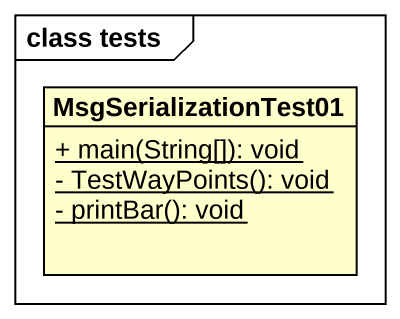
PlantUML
@startuml
mainframe class tests
hide circle
hide empty members
skinparam classAttributeIconSize 0
class MsgSerializationTest01 {
  {static} + main(String[]): void
  {static} - TestWayPoints(): void
  {static} - printBar(): void
}
@enduml
